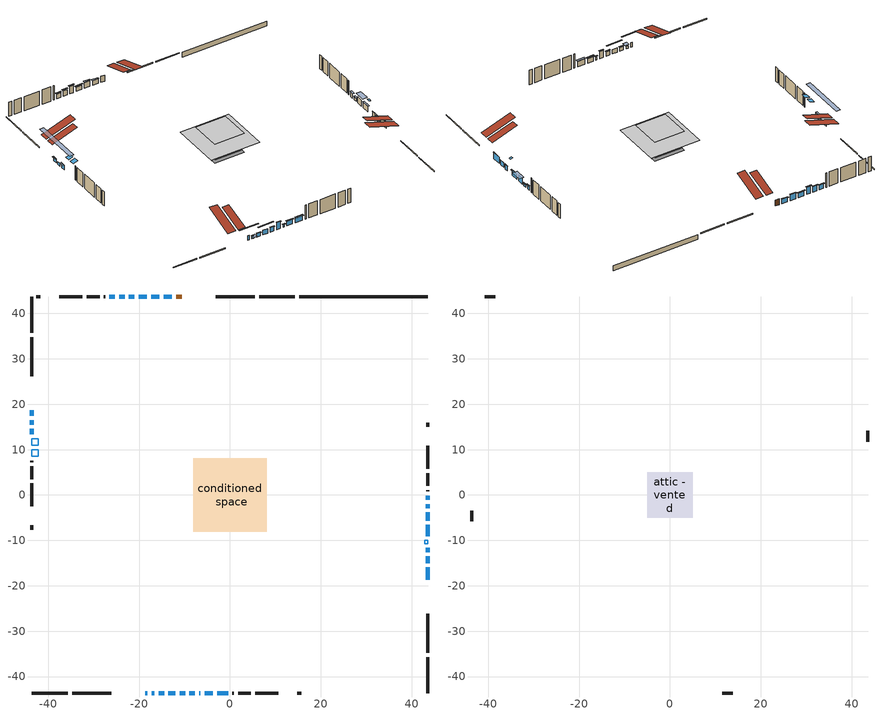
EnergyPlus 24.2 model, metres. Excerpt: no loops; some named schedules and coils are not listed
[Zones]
conditioned space
 floor adiabatic (AdiabaticFloorConstruction): -8.13,-8.13 -8.13,8.13 8.13,8.13 8.13,-8.13 z3.28
 floor foundation (Slab1 construction): -4.92,-4.92 -4.92,4.92 4.92,4.92 4.92,-4.92 z-0.84
 floor foundation (Slab2 construction): -4.53,-4.53 -4.53,4.53 4.53,4.53 4.53,-4.53 z0
 wall outside (RimJoist1 construction): 14.32,43.63 6.41,43.63 / -43.63,-43.63 -35.72,-43.63 / -43.63,43.63 -43.63,35.72 / 43.63,-43.63 43.63,-35.72 z0.84:1.14
 wall outside (RimJoist2 construction): 5.48,43.63 -3.1,43.63 / -34.79,-43.63 -26.2,-43.63 / -43.63,34.79 -43.63,26.2 / 43.63,-34.79 43.63,-26.2 z0.84:1.14
 wall outside (AdiabaticWallConstruction 1): -10.66,43.63 -11.86,43.63 z0.84:2.87
 wall outside (AdiabaticWallConstruction): -18.65,-43.63 -18.19,-43.63 / 43.63,-12.57 43.63,-11.66 / 43.63,-1.07 43.63,-0.15 z0.84:2.37; -12.79,43.63 -14.62,43.63 / -13.57,-43.63 -12.05,-43.63 / -11.12,-43.63 -9.9,-43.63 / -5.59,-43.63 -3.76,-43.63 / -18.31,43.63 -20.14,43.63 / -25.36,43.63 -26.58,43.63 / -43.63,14.56 -43.63,13.34 / 43.63,-15.03 43.63,-13.5 z0.84:2.36; -15.55,43.63 -17.38,43.63 / 43.63,-18.65 43.63,-15.95 z0.84:2.87; -17.26,-43.63 -16.65,-43.63 / -43.63,16.5 -43.63,15.48 / -6.82,-43.63 -6.52,-43.63 / 43.63,-2.91 43.63,-2 z0.84:1.76; -43.63,18.65 -43.63,17.42 / -15.72,-43.63 -14.5,-43.63 z0.84:2.06; -8.97,-43.63 -7.75,-43.63 / -21.06,43.63 -22.29,43.63 z0.84:3.28; -23.21,43.63 -24.43,43.63 / -2.83,-43.63 -0.39,-43.63 / 43.63,-9.04 43.63,-6.6 z0.84:2.67; 43.63,-5.67 43.63,-3.84 z0.84:2.92
 wall outside (Wall1 construction): -27.51,43.63 -27.81,43.63 / 0.54,-43.63 0.83,-43.63 / -43.63,7.56 -43.63,7.26 / 43.63,0.78 43.63,1.07 z0.84:5.72
 wall outside (Wall2 construction): -28.74,43.63 -31.57,43.63 / 1.76,-43.63 4.6,-43.63 / -43.63,6.34 -43.63,3.5 / 43.63,2 43.63,4.84 z0.84:5.72
 wall outside (Wall3 construction): -32.5,43.63 -37.58,43.63 / 5.53,-43.63 10.61,-43.63 / -43.63,2.57 -43.63,-2.51 / 43.63,5.76 43.63,10.85 z0.84:5.72
 wall outside (Wall5 construction): -41.78,43.63 -42.7,43.63 / 14.81,-43.63 15.72,-43.63 / -43.63,-6.71 -43.63,-7.62 / 43.63,15.04 43.63,15.96 z0.84:5.72
 wall foundation (FoundationWall1 construction): 43.63,43.63 15.25,43.63 z-0.84:0.84
 window (WindowConstruction): -18.65,-43.63 -18.19,-43.63 z0.84:2.36
 window (WindowConstruction 7): -12.79,43.63 -14.62,43.63 z0.84:2.36
 window (WindowConstruction 8): -15.55,43.63 -17.38,43.63 z0.84:2.87
 window (WindowConstruction 22): -17.26,-43.63 -16.65,-43.63 z0.84:1.75
 window (WindowConstruction 23): -43.63,18.65 -43.63,17.43 z0.84:2.06
 window (WindowConstruction 24): -43.63,16.5 -43.63,15.49 z0.84:1.75
 window (WindowConstruction 9): -15.72,-43.63 -14.5,-43.63 z0.84:2.06
 window (WindowConstruction 1): -13.57,-43.63 -12.05,-43.63 z0.84:2.36
 window (WindowConstruction 10): -11.12,-43.63 -9.9,-43.63 z0.84:2.36
 window (WindowConstruction 11): -8.97,-43.63 -7.75,-43.63 z0.84:3.28
 window (WindowConstruction 12): -6.82,-43.63 -6.52,-43.63 z0.84:1.75
 window (WindowConstruction 13): -5.59,-43.63 -3.76,-43.63 z0.84:2.36
 window (WindowConstruction 14): -18.31,43.63 -20.14,43.63 z0.84:2.36
 window (WindowConstruction 15): -21.07,43.63 -22.28,43.63 z0.84:3.28
 window (WindowConstruction 16): -23.21,43.63 -24.43,43.63 z0.84:2.67
 window (WindowConstruction 17): -25.36,43.63 -26.58,43.63 z0.84:2.36
 window (WindowConstruction 2): -2.83,-43.63 -0.39,-43.63 z0.84:2.67
 window (WindowConstruction 18): -43.63,14.56 -43.63,13.34 z0.84:2.36
 window (WindowConstruction 19): 43.63,-18.65 43.63,-15.95 z0.84:2.87
 window (WindowConstruction 20): 43.63,-15.02 43.63,-13.5 z0.84:2.36
 window (WindowConstruction 21): 43.63,-12.57 43.63,-11.66 z0.84:2.36
 window (WindowConstruction 3): 43.63,-9.04 43.63,-6.6 z0.84:2.67
 window (WindowConstruction 4): 43.63,-5.67 43.63,-3.84 z0.84:2.92
 window (WindowConstruction 5): 43.63,-2.91 43.63,-2 z0.84:1.75
 window (WindowConstruction 6): 43.63,-1.07 43.63,-0.15 z0.84:2.36
 door (Door): -10.66,43.63 -11.86,43.63 z0.84:2.87
 ceiling adiabatic (AdiabaticFloorConstruction): 8.13,-8.13 8.13,8.13 -8.13,8.13 -8.13,-8.13 z3.28
 roof outside (Roof2 construction): -9.73,43.63,5.72 -9.73,35.21,8.52 -7.51,35.21,8.52 -7.51,43.63,5.72; -19.57,-43.63,5.72 -19.57,-35.21,8.52 -21.79,-35.21,8.52 -21.79,-43.63,5.72; -43.63,19.57,5.72 -35.21,19.57,8.52 -35.21,21.79,8.52 -43.63,21.79,5.72; 43.63,-19.57,5.72 35.21,-19.57,8.52 35.21,-21.79,8.52 43.63,-21.79,5.72
 roof outside (AdiabaticRoofConstruction): 43.63,-9.96,5.72 42.9,-9.96,5.96 42.9,-10.73,5.96 43.63,-10.73,5.72; -43.63,10.91,5.72 -42.21,10.91,6.19 -42.21,12.41,6.19 -43.63,12.41,5.72; -43.63,8.49,5.72 -42.21,8.49,6.19 -42.21,9.99,6.19 -43.63,9.99,5.72
 skylight (SkylightConstruction): 43.63,-9.97,5.72 42.9,-9.97,5.96 42.9,-10.73,5.96 43.63,-10.73,5.72
 skylight (SkylightConstruction 1): -43.63,10.91,5.72 -42.21,10.91,6.19 -42.21,12.41,6.19 -43.63,12.41,5.72
 skylight (SkylightConstruction 2): -43.63,8.49,5.72 -42.21,8.49,6.19 -42.21,9.99,6.19 -43.63,9.99,5.72
attic - vented
 floor to conditioned space (Floor1 construction Reversed): -4.98,-4.98 -4.98,4.98 4.98,4.98 4.98,-4.98 z5.72
 wall outside (Wall4 construction): -38.51,43.63 -40.85,43.63 / 11.54,-43.63 13.88,-43.63 / -43.63,-3.44 -43.63,-5.78 / 43.63,11.78 43.63,14.12 z0.84:5.72
 roof outside (Roof1 construction): -6.59,43.63,5.72 -6.59,33.93,8.95 -4.03,33.93,8.95 -4.03,43.63,5.72; -22.72,-43.63,5.72 -22.72,-33.93,8.95 -25.28,-33.93,8.95 -25.28,-43.63,5.72; -43.63,22.72,5.72 -33.93,22.72,8.95 -33.93,25.28,8.95 -43.63,25.28,5.72; 43.63,-22.72,5.72 33.93,-22.72,8.95 33.93,-25.28,8.95 43.63,-25.28,5.72
shading: -15.14,-43.63 -21.7,-43.63 -21.7,-43.92 -15.14,-43.92 z5.42; -14.77,43.63 -12.64,43.63 -12.64,44.09 -14.77,44.09 z2.51; -17.53,43.63 -15.4,43.63 -15.4,44.09 -17.53,44.09 z3.02; -16.35,-43.63 -17.56,-43.63 -17.56,-44.84 -16.35,-44.84 z2.05; -43.63,17.28 -43.63,18.79 -44.09,18.79 -44.09,17.28 z2.21; -43.63,8.16 -43.63,23.82 -44.99,23.82 -44.99,8.16 z9.08; -14.35,-43.63 -15.87,-43.63 -15.87,-43.92 -14.35,-43.92 z2.21; -10.22,-43.63 -15.4,-43.63 -15.4,-43.92 -10.22,-43.92 z4.19; -9.75,-43.63 -11.27,-43.63 -11.27,-43.92 -9.75,-43.92 z2.51; -7.6,-43.63 -9.12,-43.63 -9.12,-43.92 -7.6,-43.92 z3.43; -6.22,-43.63 -7.12,-43.63 -7.12,-43.92 -6.22,-43.92 z2.05; -3.46,-43.63 -5.89,-43.63 -5.89,-43.92 -3.46,-43.92 z2.66; -20.44,43.63 -18.01,43.63 -18.01,43.92 -20.44,43.92 z2.66; -22.58,43.63 -20.77,43.63 -20.77,43.92 -22.58,43.92 z3.58; -24.73,43.63 -22.92,43.63 -22.92,43.92 -24.73,43.92 z2.97; -26.88,43.63 -25.06,43.63 -25.06,43.92 -26.88,43.92 z2.66; -0.24,-43.63 -2.98,-43.63 -2.98,-44.09 -0.24,-44.09 z2.82; -43.63,13.19 -43.63,14.71 -44.09,14.71 -44.09,13.19 z2.51; 43.63,-15.8 43.63,-18.79 43.77,-18.79 43.77,-15.8 z3.02; 43.63,-13.35 43.63,-15.17 43.77,-15.17 43.77,-13.35 z2.51; 43.63,-11.51 43.63,-12.72 43.77,-12.72 43.77,-11.51 z2.51; 43.63,-6.45 43.63,-9.19 44.09,-9.19 44.09,-6.45 z2.82; 43.63,-3.08 43.63,-6.43 45.15,-6.43 45.15,-3.08 z3.68; 43.63,-1.85 43.63,-3.06 44.09,-3.06 44.09,-1.85 z1.9; 43.63,0 43.63,-1.22 44.09,-1.22 44.09,0 z2.51
[Building]
Building 1: Terrain=Suburbs
[Site:Location]
Victoria Intl AP_BC: Latitude {deg}=48.65; Longitude {deg}=-123.43; Time Zone {hr}=-8; Elevation {m}=20; Keep Site Location Information=Yes
[Site:GroundTemperature:Shallow]
8.05499, 7.06759, 6.98852, 7.45709, 9.33813, 11.2104, 12.8336, 13.8618, 13.9492, 13.1129, 11.5311, 9.71625
[Site:WaterMainsTemperature]
Calculation Method=Schedule; Temperature Schedule=mains temperature schedule
[Material] Roughness=Rough; Thermal Absorptance=0.9
Name | Thickness {m} | Conductivity {W/m-K} | Density {kg/m3} | Specific Heat {J/kg-K} | Solar Absorptance | Visible Absorptance
asphalt or fiberglass shingles | 0.00635 | 0.162714 | 1121.4 | 1465.45 | 0.4 | 0.4
asphalt or fiberglass shingles 1 | 0.00635 | 0.162714 | 1121.4 | 1465.45 | 0.7 | 0.7
ceiling loosefill ins | 0.169333 | 0.0480833 | 16.02 | 1046.75 | 0.7 | 0.7
ceiling stud and cavity | 0.1397 | 0.678077 | 65.682 | 1177.47 | 0.7 | 0.7
concrete 4.0 in. | 0.1016 | 1.803125 | 2242.8 | 837.4 | 0.7 | 0.7
concrete 8.0 in. | 0.2032 | 1.803125 | 2242.8 | 837.4 | 0.7 | 0.7
door material | 0.04445 | 0.053851 | 512.64 | 1214.23 | 0.7 | 0.7
floor covering | 0.0127 | 0.0433444 | 54.468 | 1339.84 | 0.6 | 0.6
floor rigid ins; roof rigid ins 1; wall rigid ins 1 | 0.512978 | 0.029427 | 32.04 | 1214.23 | 0.7 | 0.7
floor stud and cavity | 0.1397 | 1.75129 | 37.0049 | 1207.88 | 0.7 | 0.7
furniture material conditioned space 1 | 0.1524 | 0.115458 | 640.8 | 1214.23 | 0.6 | 0.6
gypsum board | 0.0127 | 0.160291 | 801 | 837.4 | 0.6 | 0.6
gypsum board 1 | 0.00254 | 0.160291 | 801 | 837.4 | 0.6 | 0.6
osb sheathing 0.5 in. | 0.0127 | 0.115458 | 512.64 | 1214.23 | 0.7 | 0.7
osb sheathing 0.75 in. | 0.01905 | 0.115458 | 512.64 | 1214.23 | 0.7 | 0.7
osb sheathing 2.0 in. | 0.0508 | 0.115458 | 512.64 | 1214.23 | 0.7 | 0.7
rim joist stud and cavity | 0.0508 | 0.033998 | 125.044 | 1163.47 | 0.6 | 0.6
rim joist stud and cavity 1 | 0.0508 | 0.143208 | 50.32683 | 1063.81 | 0.6 | 0.6
roof rigid ins | 0.103632 | 0.029427 | 32.04 | 1214.23 | 0.7 | 0.7
roof stud and cavity | 0.2032 | 0.683716 | 78.34581 | 1123.46 | 0.7 | 0.7
roof stud and cavity 1 | 0.18415 | 1.78685 | 37.0049 | 1207.88 | 0.6 | 0.6
wall rigid ins | 0.051816 | 0.029427 | 32.04 | 1214.23 | 0.7 | 0.7
wall stud and cavity | 0.1397 | 0.113503 | 139.0536 | 1170.24 | 0.7 | 0.7
wall stud and cavity 1 | 0.1397 | 0.186243 | 139.0536 | 1170.24 | 0.7 | 0.7
wall stud and cavity 2 | 0.1397 | 0.0959353 | 139.0536 | 1170.24 | 0.7 | 0.7
wall stud and cavity 3 | 0.0889 | 6.1454 | 50.32683 | 1063.81 | 0.6 | 0.6
wall stud and cavity 4 | 0.0889 | 0.195471 | 50.32683 | 1063.81 | 0.7 | 0.7
wall stud and cavity 5 | 0.0889 | 0.380278 | 52.3479 | 1209.89 | 0.7 | 0.7
wall stud and cavity 6 | 0.0889 | 0.391764 | 83.0341 | 1211.67 | 0.7 | 0.7
wood siding | 0.0254 | 0.102417 | 544.68 | 1172.36 | 0.4 | 0.4
wood siding 1 | 0.00254 | 0.102417 | 544.68 | 1172.36 | 0.4 | 0.4
wood siding 2; wood siding 3; wood siding 4 | 0.0254 | 0.102417 | 544.68 | 1172.36 | 0.7 | 0.7
[WindowMaterial:SimpleGlazingSystem]
Name | U-Factor {W/m2-K} | Solar Heat Gain Coefficient
SkylightMaterial | 2.6854 | 0.6443
SkylightMaterial 1 | 2.30195 | 0.6717
SkylightMaterial 2 | 2.54281 | 0.6546
WindowMaterial | 4.6253 | 0.65
WindowMaterial 1 | 5.8614 | 0.77
WindowMaterial 10 | 5.01254 | 0.59
WindowMaterial 11 | 3.7259 | 0.69
WindowMaterial 12 | 3.98709 | 0.7
WindowMaterial 13 | 3.071798 | 0.65
WindowMaterial 14 | 3.91101 | 0.71
WindowMaterial 15 | 2.33309 | 0.57
WindowMaterial 16 | 2.83219 | 0.45
WindowMaterial 2 | 3.53115 | 0.71
WindowMaterial 3 | 3.33526 | 0.64
WindowMaterial 4 | 4.95519 | 0.64
WindowMaterial 5 | 4.11485 | 0.69
WindowMaterial 6 | 4.21762 | 0.68
WindowMaterial 7 | 4.80529 | 0.67
WindowMaterial 8 | 3.58679 | 0.7
WindowMaterial 9 | 3.46244 | 0.71
[Construction]
AdiabaticFloorConstruction: floor stud and cavity, floor rigid ins, osb sheathing 0.75 in., floor covering
AdiabaticRoofConstruction: asphalt or fiberglass shingles 1, roof rigid ins 1, osb sheathing 0.75 in., roof stud and cavity 1
AdiabaticWallConstruction: wood siding 3, wall rigid ins 1, wall stud and cavity 5, gypsum board
AdiabaticWallConstruction 1: wood siding 4, wall rigid ins 1, wall stud and cavity 5, gypsum board
Door: door material
Floor1 construction Reversed: gypsum board, ceiling stud and cavity, ceiling loosefill ins
FoundationWall1 construction: concrete 8.0 in.
furniture construction conditioned space 1: furniture material conditioned space 1
PartitionWallConstruction: gypsum board, wall stud and cavity 6, gypsum board
RimJoist1 construction: wood siding 2, osb sheathing 2.0 in., rim joist stud and cavity
RimJoist2 construction: wood siding 2, rim joist stud and cavity 1
Roof1 construction: asphalt or fiberglass shingles
Roof2 construction: asphalt or fiberglass shingles, roof rigid ins, osb sheathing 0.75 in., roof stud and cavity, gypsum board
SkylightConstruction: SkylightMaterial
SkylightConstruction 1: SkylightMaterial 1
SkylightConstruction 2: SkylightMaterial 2
Slab1 construction; Slab2 construction: concrete 4.0 in.
Wall1 construction: wood siding, osb sheathing 0.5 in., wall stud and cavity, gypsum board
Wall2 construction: wood siding, wall rigid ins, osb sheathing 0.5 in., wall stud and cavity 1, gypsum board
Wall3 construction: wood siding, osb sheathing 0.5 in., wall stud and cavity 2, gypsum board
Wall4 construction: wood siding 1, wall stud and cavity 3
Wall5 construction: wood siding 1, wall stud and cavity 4, gypsum board 1
WindowConstruction: WindowMaterial
WindowConstruction 1: WindowMaterial 1
WindowConstruction 10; WindowConstruction 17: WindowMaterial 8
WindowConstruction 11; WindowConstruction 15: WindowMaterial 9
WindowConstruction 12: WindowMaterial 10
WindowConstruction 13; WindowConstruction 14: WindowMaterial 11
WindowConstruction 16; WindowConstruction 2; WindowConstruction 3: WindowMaterial 2
WindowConstruction 18: WindowMaterial 12
WindowConstruction 19: WindowMaterial 13
WindowConstruction 20: WindowMaterial 14
WindowConstruction 21; WindowConstruction 6; WindowConstruction 7: WindowMaterial 5
WindowConstruction 22: WindowMaterial 15
WindowConstruction 23; WindowConstruction 9: WindowMaterial 7
WindowConstruction 24: WindowMaterial 16
WindowConstruction 4: WindowMaterial 3
WindowConstruction 5: WindowMaterial 4
WindowConstruction 8: WindowMaterial 6
[Zone] Multiplier=1; Part of Total Floor Area=Yes
Name | Volume {m3}
attic - vented | 52.4124
conditioned space | 814.6
[Space]
Name | Zone | Volume {m3}
attic - vented 1 | attic - vented | 52.4124
conditioned space 1 | conditioned space | 814.6
[ZoneInfiltration:EffectiveLeakageArea]
infil attic - vented 1: Zone or Space=attic - vented 1; Schedule=Always On Discrete; Effective Air Leakage Area {cm2}=4402.19; Stack Coefficient=0.00056385; Wind Coefficient=1.60436e-05
[ZoneMixing]
whole house fan mix: Zone or Space=attic - vented; Schedule=Always On Continuous; Design Flow Rate Calculation Method=Flow/Zone; Design Flow Rate {m3/s}=0; Source Zone or Space=conditioned space
[SurfaceProperty:ExposedFoundationPerimeter] Exposed Perimeter Calculation Method=TotalExposedPerimeter
Name | Total Exposed Perimeter {m}
Slab1 | 28.377
Slab2 | 26.137
[InternalMass] Zone or ZoneList=conditioned space; Space or SpaceList=conditioned space 1
Name | Construction | Surface Area {m2}
furniture mass conditioned space 1 | furniture construction conditioned space 1 | 177.176
partition wall mass | PartitionWallConstruction | 442.94
[Lights]
interior lighting: Zone or ZoneList or Space or SpaceList=conditioned space 1; Schedule=interior lighting schedule; Design Level Calculation Method=LightingLevel; Lighting Level {W}=343.2; Return Air Fraction=0; Fraction Radiant=0.6; Fraction Visible=0.2; Fraction Replaceable=1
[People]
occupants: Zone or ZoneList or Space or SpaceList=conditioned space 1; Number of People Schedule=occupants schedule; Number of People Calculation Method=People; Number of People=3; Fraction Radiant=0.314171; Sensible Heat Fraction=0.56303; Activity Level Schedule=occupants activity schedule; Carbon Dioxide Generation Rate {m3/s-W}=0; Enable ASHRAE 55 Comfort Warnings=No; Mean Radiant Temperature Calculation Type=EnclosureAveraged
[ElectricEquipment] Zone or ZoneList or Space or SpaceList=conditioned space 1; Design Level Calculation Method=EquipmentLevel
Name | Schedule | Design Level {W} | Fraction Latent | Fraction Radiant | Fraction Lost
clothes dryer | clothes dryer schedule | 140.772 | 0.015 | 0.081 | 0.85
clothes washer | clothes washer schedule | 32.1985 | 0.03 | 0.162 | 0.7
cooking range | cooking range schedule | 215.147 | 0.08 | 0.432 | 0.2
dishwasher | dishwasher schedule | 66.8632 | 0.3 | 0.18 | 0.4
fridge | fridge schedule | 72.9452 | 0 | 0.6 | 0
mech vent bath fan 0 | mech vent bath fan 0 schedule | 25.1 | 0 | 0 | 1
mech vent house fan | mech vent house fan schedule | 0 | 0 | 0 | 1
mech vent house fan cfis | mech vent house fan cfis schedule | 0 | 0 | 0 | 0
mech vent range fan 0 | mech vent range fan 0 schedule | 57 | 0 | 0 | 1
misc plug loads | misc plug loads schedule | 494.7 | 0.045 | 0.513 | 0.1
whole house fan | Always On Discrete | 0 | 0 | 0 | 1
[OtherEquipment] Zone or ZoneList or Space or SpaceList=conditioned space 1; Design Level Calculation Method=EquipmentLevel
Name | Fuel Type | Schedule | Design Level {W} | Fraction Latent | Fraction Radiant | Fraction Lost
clothes dryer 1 | Electricity | clothes dryer schedule | 0 | 0.015 | 0.081 | 0.85
cooking range 1 | Electricity | cooking range schedule | 0 | 0.08 | 0.432 | 0.2
general water use latent | None | general water use schedule | 62.594 | 1 | 0 | 0
general water use sensible | None | general water use schedule | -61.6891 | 0 | 0.6 | 0
mech vent house fan latent load | None | Always On Discrete | 0 | 1 | 0 | 0
mech vent house fan sensible load | None | Always On Discrete | 0 | 0 | 0 | 0
water heater energy adjustment1 | Electricity | Always On Discrete | 0.01 | 0 | 0 | 1
[ZoneInfiltration:DesignFlowRate] Zone or ZoneList or Space or SpaceList=conditioned space 1; Schedule=Always On Discrete; Design Flow Rate Calculation Method=Flow/Zone; Design Flow Rate {m3/s}=0
infil flow; natural vent flow; whole house fan flow
[ZoneControl:Thermostat]
conditioned space Thermostat: Zone or ZoneList=conditioned space; Control Type Schedule=conditioned space Thermostat Schedule; Control 1=conditioned space temperature setpoint; Temperature Difference Between Cutout And Setpoint {deltaC}=0
[ThermostatSetpoint:DualSetpoint]
conditioned space temperature setpoint: Heating Setpoint Temperature Schedule=heating setpoint; Cooling Setpoint Temperature Schedule=cooling setpoint
[AirLoopHVAC:UnitarySystem] Control Type=Load; Controlling Zone or Thermostat Location=conditioned space; Dehumidification Control Type=None; Availability Schedule=Always On Discrete; Fan Placement=BlowThrough; DX Heating Coil Sizing Ratio=1; Use DOAS DX Cooling Coil=No; Minimum Supply Air Temperature {C}=2; Latent Load Control=SensibleOnlyLoadControl; Cooling Supply Air Flow Rate Method=None; Heating Supply Air Flow Rate Method=SupplyAirFlowRate; Heating Supply Air Flow Rate {m3/s}=0.00141584; No Load Supply Air Flow Rate Method=SupplyAirFlowRate; No Load Supply Air Flow Rate {m3/s}=0; No Load Supply Air Flow Rate Control Set To Low Speed=Yes; Maximum Supply Air Temperature {C}=48.8889; Maximum Outdoor Dry-Bulb Temperature for Supplemental Heater Operation {C}=21; Ancillary On-Cycle Electric Power {W}=0; Ancillary Off-Cycle Electric Power {W}=0
Name | Supply Fan | Supply Air Fan Operating Mode Schedule | Heating Coil
unit heater unitary system | unit heater supply fan | unit heater auto fan schedule | unit heater htg coil
unit heater unitary system 1 | unit heater supply fan 1 | unit heater auto fan schedule 1 | unit heater htg coil 1
[Zone equipment]
conditioned space: electric baseboard, unit heater unitary system, unit heater unitary system 1
[Foundation:Kiva] Initial Indoor Air Temperature {C}=18; Wall Depth Below Slab {m}=0.2032
Name | Wall Height Above Grade {m}
Foundation Kiva 1 | 0.839998
Foundation Kiva 2 | 0.1016
[Foundation:Kiva:Settings]
Soil Conductivity {W/m-K}=0.849921; Soil Density {kg/m3}=1842.3; Soil Specific Heat {J/kg-K}=418.7; Ground Solar Absorptivity=0.9; Ground Thermal Absorptivity=0.9; Ground Surface Roughness {m}=0.03; Far-Field Width {m}=40; Deep-Ground Boundary Condition=ZeroFlux; Deep-Ground Depth {m}=40; Minimum Cell Dimension {m}=0.2; Maximum Cell Growth Coefficient=3; Simulation Timestep=Timestep
[Exterior:Lights]
exterior lighting: Schedule=exterior lighting schedule; Design Level {W}=75.6
[EnergyManagementSystem:Sensor] Output:Variable or Output:Meter Index Key=conditioned space
Name | Output:Variable or Output:Meter
conditioned_space_clg_unmet_s | Zone Cooling Setpoint Not Met Time
conditioned_space_htg_unmet_s | Zone Heating Setpoint Not Met Time
fridge_tin_s; tin_s; tin_s_1 | Zone Mean Air Temperature
tout_s | Zone Outdoor Air Drybulb Temperature
win_s | Zone Air Humidity Ratio
[Schedule:Constant]
Name | Hourly Value
Always On Continuous; mech vent house fan schedule; mech vent house fan cfis schedule; Always On Discrete | 1
occupants activity schedule | 117.228
fridge schedule; unit heater auto fan schedule; unit heater auto fan schedule 1 | 0
[Schedule:Week:Daily]
interior lighting schedule Week Rule - Jan1-Jan27: interior lighting schedule day, interior lighting schedule day, interior lighting schedule day, interior lighting schedule day, interior lighting schedule day, interior lighting schedule day, interior lighting schedule day, interior lighting schedule default day, interior lighting schedule default day, interior lighting schedule default day, interior lighting schedule default day, interior lighting schedule default day
interior lighting schedule Week Rule - Jan28-Feb3: interior lighting schedule day, interior lighting schedule day, interior lighting schedule day, interior lighting schedule day, interior lighting schedule day 1, interior lighting schedule day 1, interior lighting schedule day 1, interior lighting schedule default day, interior lighting schedule default day, interior lighting schedule default day, interior lighting schedule default day, interior lighting schedule default day
interior lighting schedule Week Rule - Feb4-Feb24: interior lighting schedule day 1, interior lighting schedule day 1, interior lighting schedule day 1, interior lighting schedule day 1, interior lighting schedule day 1, interior lighting schedule day 1, interior lighting schedule day 1, interior lighting schedule default day, interior lighting schedule default day, interior lighting schedule default day, interior lighting schedule default day, interior lighting schedule default day
interior lighting schedule Week Rule - Feb25-Mar3: interior lighting schedule day 1, interior lighting schedule day 1, interior lighting schedule day 1, interior lighting schedule day 1, interior lighting schedule day 2, interior lighting schedule day 2, interior lighting schedule day 2, interior lighting schedule default day, interior lighting schedule default day, interior lighting schedule default day, interior lighting schedule default day, interior lighting schedule default day
interior lighting schedule Week Rule - Mar4-Mar31: interior lighting schedule day 2, interior lighting schedule day 2, interior lighting schedule day 2, interior lighting schedule day 2, interior lighting schedule day 2, interior lighting schedule day 2, interior lighting schedule day 2, interior lighting schedule default day, interior lighting schedule default day, interior lighting schedule default day, interior lighting schedule default day, interior lighting schedule default day
interior lighting schedule Week Rule - Apr1-Apr28: interior lighting schedule day 3, interior lighting schedule day 3, interior lighting schedule day 3, interior lighting schedule day 3, interior lighting schedule day 3, interior lighting schedule day 3, interior lighting schedule day 3, interior lighting schedule default day, interior lighting schedule default day, interior lighting schedule default day, interior lighting schedule default day, interior lighting schedule default day
interior lighting schedule Week Rule - Apr29-May5: interior lighting schedule day 3, interior lighting schedule day 3, interior lighting schedule day 4, interior lighting schedule day 4, interior lighting schedule day 4, interior lighting schedule day 4, interior lighting schedule day 4, interior lighting schedule default day, interior lighting schedule default day, interior lighting schedule default day, interior lighting schedule default day, interior lighting schedule default day
interior lighting schedule Week Rule - May6-May26: interior lighting schedule day 4, interior lighting schedule day 4, interior lighting schedule day 4, interior lighting schedule day 4, interior lighting schedule day 4, interior lighting schedule day 4, interior lighting schedule day 4, interior lighting schedule default day, interior lighting schedule default day, interior lighting schedule default day, interior lighting schedule default day, interior lighting schedule default day
interior lighting schedule Week Rule - May27-Jun2: interior lighting schedule day 4, interior lighting schedule day 4, interior lighting schedule day 4, interior lighting schedule day 4, interior lighting schedule day 4, interior lighting schedule day 5, interior lighting schedule day 5, interior lighting schedule default day, interior lighting schedule default day, interior lighting schedule default day, interior lighting schedule default day, interior lighting schedule default day
interior lighting schedule Week Rule - Jun3-Jun30: interior lighting schedule day 5, interior lighting schedule day 5, interior lighting schedule day 5, interior lighting schedule day 5, interior lighting schedule day 5, interior lighting schedule day 5, interior lighting schedule day 5, interior lighting schedule default day, interior lighting schedule default day, interior lighting schedule default day, interior lighting schedule default day, interior lighting schedule default day
interior lighting schedule Week Rule - Jul1-Jul28: interior lighting schedule day 6, interior lighting schedule day 6, interior lighting schedule day 6, interior lighting schedule day 6, interior lighting schedule day 6, interior lighting schedule day 6, interior lighting schedule day 6, interior lighting schedule default day, interior lighting schedule default day, interior lighting schedule default day, interior lighting schedule default day, interior lighting schedule default day
interior lighting schedule Week Rule - Jul29-Aug4: interior lighting schedule day 6, interior lighting schedule day 6, interior lighting schedule day 6, interior lighting schedule day 7, interior lighting schedule day 7, interior lighting schedule day 7, interior lighting schedule day 7, interior lighting schedule default day, interior lighting schedule default day, interior lighting schedule default day, interior lighting schedule default day, interior lighting schedule default day
interior lighting schedule Week Rule - Aug5-Aug25: interior lighting schedule day 7, interior lighting schedule day 7, interior lighting schedule day 7, interior lighting schedule day 7, interior lighting schedule day 7, interior lighting schedule day 7, interior lighting schedule day 7, interior lighting schedule default day, interior lighting schedule default day, interior lighting schedule default day, interior lighting schedule default day, interior lighting schedule default day
interior lighting schedule Week Rule - Aug26-Sep1: interior lighting schedule day 7, interior lighting schedule day 7, interior lighting schedule day 7, interior lighting schedule day 7, interior lighting schedule day 7, interior lighting schedule day 7, interior lighting schedule day 8, interior lighting schedule default day, interior lighting schedule default day, interior lighting schedule default day, interior lighting schedule default day, interior lighting schedule default day
interior lighting schedule Week Rule - Sep2-Sep29: interior lighting schedule day 8, interior lighting schedule day 8, interior lighting schedule day 8, interior lighting schedule day 8, interior lighting schedule day 8, interior lighting schedule day 8, interior lighting schedule day 8, interior lighting schedule default day, interior lighting schedule default day, interior lighting schedule default day, interior lighting schedule default day, interior lighting schedule default day
interior lighting schedule Week Rule - Sep30-Oct6: interior lighting schedule day 8, interior lighting schedule day 9, interior lighting schedule day 9, interior lighting schedule day 9, interior lighting schedule day 9, interior lighting schedule day 9, interior lighting schedule day 9, interior lighting schedule default day, interior lighting schedule default day, interior lighting schedule default day, interior lighting schedule default day, interior lighting schedule default day
interior lighting schedule Week Rule - Oct7-Oct27: interior lighting schedule day 9, interior lighting schedule day 9, interior lighting schedule day 9, interior lighting schedule day 9, interior lighting schedule day 9, interior lighting schedule day 9, interior lighting schedule day 9, interior lighting schedule default day, interior lighting schedule default day, interior lighting schedule default day, interior lighting schedule default day, interior lighting schedule default day
interior lighting schedule Week Rule - Oct28-Nov3: interior lighting schedule day 9, interior lighting schedule day 9, interior lighting schedule day 9, interior lighting schedule day 9, interior lighting schedule day 10, interior lighting schedule day 10, interior lighting schedule day 10, interior lighting schedule default day, interior lighting schedule default day, interior lighting schedule default day, interior lighting schedule default day, interior lighting schedule default day
interior lighting schedule Week Rule - Nov4-Nov24: interior lighting schedule day 10, interior lighting schedule day 10, interior lighting schedule day 10, interior lighting schedule day 10, interior lighting schedule day 10, interior lighting schedule day 10, interior lighting schedule day 10, interior lighting schedule default day, interior lighting schedule default day, interior lighting schedule default day, interior lighting schedule default day, interior lighting schedule default day
interior lighting schedule Week Rule - Nov25-Dec1: interior lighting schedule day 10, interior lighting schedule day 10, interior lighting schedule day 10, interior lighting schedule day 10, interior lighting schedule day 10, interior lighting schedule day 10, interior lighting schedule day 11, interior lighting schedule default day, interior lighting schedule default day, interior lighting schedule default day, interior lighting schedule default day, interior lighting schedule default day
interior lighting schedule Week Rule - Dec2-Dec31: interior lighting schedule day 11, interior lighting schedule day 11, interior lighting schedule day 11, interior lighting schedule day 11, interior lighting schedule day 11, interior lighting schedule day 11, interior lighting schedule day 11, interior lighting schedule default day, interior lighting schedule default day, interior lighting schedule default day, interior lighting schedule default day, interior lighting schedule default day
occupants schedule Week Rule - Jan1-Dec31: occupants schedule day, occupants schedule day, occupants schedule day, occupants schedule day, occupants schedule day, occupants schedule day, occupants schedule day, occupants schedule default day, occupants schedule default day, occupants schedule default day, occupants schedule default day, occupants schedule default day
clothes dryer schedule Week Rule - Jan1-Dec31: clothes dryer schedule day, clothes dryer schedule day, clothes dryer schedule day, clothes dryer schedule day, clothes dryer schedule day, clothes dryer schedule day, clothes dryer schedule day, clothes dryer schedule default day, clothes dryer schedule default day, clothes dryer schedule default day, clothes dryer schedule default day, clothes dryer schedule default day
[Schedule:Year]
interior lighting schedule: interior lighting schedule Week Rule - Jan1-Jan27, 1, 1, 1, 27, interior lighting schedule Week Rule - Jan28-Feb3, 1, 28, 2, 3, interior lighting schedule Week Rule - Feb4-Feb24, 2, 4, 2, 24, interior lighting schedule Week Rule - Feb25-Mar3, 2, 25, 3, 3, interior lighting schedule Week Rule - Mar4-Mar31, 3, 4, 3, 31, interior lighting schedule Week Rule - Apr1-Apr28, 4, 1, 4, 28, interior lighting schedule Week Rule - Apr29-May5, 4, 29, 5, 5, interior lighting schedule Week Rule - May6-May26, 5, 6, 5, 26, interior lighting schedule Week Rule - May27-Jun2, 5, 27, 6, 2, interior lighting schedule Week Rule - Jun3-Jun30, 6, 3, 6, 30, interior lighting schedule Week Rule - Jul1-Jul28, 7, 1, 7, 28, interior lighting schedule Week Rule - Jul29-Aug4, 7, 29, 8, 4, interior lighting schedule Week Rule - Aug5-Aug25, 8, 5, 8, 25, interior lighting schedule Week Rule - Aug26-Sep1, 8, 26, 9, 1, interior lighting schedule Week Rule - Sep2-Sep29, 9, 2, 9, 29, interior lighting schedule Week Rule - Sep30-Oct6, 9, 30, 10, 6, interior lighting schedule Week Rule - Oct7-Oct27, 10, 7, 10, 27, interior lighting schedule Week Rule - Oct28-Nov3, 10, 28, 11, 3, interior lighting schedule Week Rule - Nov4-Nov24, 11, 4, 11, 24, interior lighting schedule Week Rule - Nov25-Dec1, 11, 25, 12, 1, interior lighting schedule Week Rule - Dec2-Dec31, 12, 2, 12, 31
occupants schedule: occupants schedule Week Rule - Jan1-Dec31, 1, 1, 12, 31
clothes dryer schedule: clothes dryer schedule Week Rule - Jan1-Dec31, 1, 1, 12, 31
clothes washer schedule: clothes washer schedule Week Rule - Jan1-Dec31, 1, 1, 12, 31
cooking range schedule: cooking range schedule Week Rule - Jan1-Dec31, 1, 1, 12, 31
dishwasher schedule: dishwasher schedule Week Rule - Jan1-Dec31, 1, 1, 12, 31
mech vent bath fan 0 schedule: mech vent bath fan 0 schedule Week Rule - Jan1-Dec31, 1, 1, 12, 31
mech vent range fan 0 schedule: mech vent range fan 0 schedule Week Rule - Jan1-Dec31, 1, 1, 12, 31
misc plug loads schedule: misc plug loads schedule Week Rule - Jan1-Dec31, 1, 1, 12, 31
general water use schedule: general water use schedule Week Rule - Jan1-Dec31, 1, 1, 12, 31
exterior lighting schedule: exterior lighting schedule Week Rule - Jan1-Jan27, 1, 1, 1, 27, exterior lighting schedule Week Rule - Jan28-Feb3, 1, 28, 2, 3, exterior lighting schedule Week Rule - Feb4-Feb24, 2, 4, 2, 24, exterior lighting schedule Week Rule - Feb25-Mar3, 2, 25, 3, 3, exterior lighting schedule Week Rule - Mar4-Mar31, 3, 4, 3, 31, exterior lighting schedule Week Rule - Apr1-Apr28, 4, 1, 4, 28, exterior lighting schedule Week Rule - Apr29-May5, 4, 29, 5, 5, exterior lighting schedule Week Rule - May6-May26, 5, 6, 5, 26, exterior lighting schedule Week Rule - May27-Jun2, 5, 27, 6, 2, exterior lighting schedule Week Rule - Jun3-Jun30, 6, 3, 6, 30, exterior lighting schedule Week Rule - Jul1-Jul28, 7, 1, 7, 28, exterior lighting schedule Week Rule - Jul29-Aug4, 7, 29, 8, 4, exterior lighting schedule Week Rule - Aug5-Aug25, 8, 5, 8, 25, exterior lighting schedule Week Rule - Aug26-Sep1, 8, 26, 9, 1, exterior lighting schedule Week Rule - Sep2-Sep29, 9, 2, 9, 29, exterior lighting schedule Week Rule - Sep30-Oct6, 9, 30, 10, 6, exterior lighting schedule Week Rule - Oct7-Oct27, 10, 7, 10, 27, exterior lighting schedule Week Rule - Oct28-Nov3, 10, 28, 11, 3, exterior lighting schedule Week Rule - Nov4-Nov24, 11, 4, 11, 24, exterior lighting schedule Week Rule - Nov25-Dec1, 11, 25, 12, 1, exterior lighting schedule Week Rule - Dec2-Dec31, 12, 2, 12, 31
[Schedule:Compact]
conditioned space Thermostat Schedule: Through: 12/31, For: AllDays, Until: 24:00, 4
mains temperature schedule: Through: 01/01, For: AllDays, Until: 24:00, 11.3917, Through: 01/02, For: AllDays, Until: 24:00, 11.3578, Through: 01/03, For: AllDays, Until: 24:00, 11.3239, Through: 01/04, For: AllDays, Until: 24:00, 11.2911, Through: 01/05, For: AllDays, Until: 24:00, 11.2594, Through: 01/06, For: AllDays, Until: 24:00, 11.2278, Through: 01/07, For: AllDays, Until: 24:00, 11.1972, Through: 01/08, For: AllDays, Until: 24:00, 11.1672, Through: 01/09, For: AllDays, Until: 24:00, 11.1378, Through: 01/10, For: AllDays, Until: 24:00, 11.1094, Through: 01/11, For: AllDays, Until: 24:00, 11.0817, Through: 01/12, For: AllDays, Until: 24:00, 11.0544, Through: 01/13, For: AllDays, Until: 24:00, 11.0283, Through: 01/14, For: AllDays, Until: 24:00, 11.0028, Through: 01/15, For: AllDays, Until: 24:00, 10.9778, Through: 01/16, For: AllDays, Until: 24:00, 10.9539, Through: 01/17, For: AllDays, Until: 24:00, 10.9311, Through: 01/18, For: AllDays, Until: 24:00, 10.9089, Through: 01/19, For: AllDays, Until: 24:00, 10.8872, Through: 01/20, For: AllDays, Until: 24:00, 10.8661, Through: 01/21, For: AllDays, Until: 24:00, 10.8467, Through: 01/22, For: AllDays, Until: 24:00, 10.8272, Through: 01/23, For: AllDays, Until: 24:00, 10.8089, Through: 01/24, For: AllDays, Until: 24:00, 10.7917, Through: 01/25, For: AllDays, Until: 24:00, 10.775, Through: 01/26, For: AllDays, Until: 24:00, 10.7594, Through: 01/27, For: AllDays, Until: 24:00, 10.7444, Through: 01/28, For: AllDays, Until: 24:00, 10.7306, Through: 01/29, For: AllDays, Until: 24:00, 10.7172, Through: 01/30, For: AllDays, Until: 24:00, 10.705, Through: 01/31, For: AllDays, Until: 24:00, 10.6933, Through: 02/01, For: AllDays, Until: 24:00, 10.6828, Through: 02/02, For: AllDays, Until: 24:00, 10.6733, Through: 02/03, For: AllDays, Until: 24:00, 10.6644, Through: 02/04, For: AllDays, Until: 24:00, 10.6567, Through: 02/05, For: AllDays, Until: 24:00, 10.6494, Through: 02/06, For: AllDays, Until: 24:00, 10.6433, Through: 02/07, For: AllDays, Until: 24:00, 10.6378, Through: 02/08, For: AllDays, Until: 24:00, 10.6333, Through: 02/09, For: AllDays, Until: 24:00, 10.63, Through: 02/10, For: AllDays, Until: 24:00, 10.6272, Through: 02/11, For: AllDays, Until: 24:00, 10.6256, Through: 02/12, For: AllDays, Until: 24:00, 10.625, Through: 02/13, For: AllDays, Until: 24:00, 10.625, Through: 02/14, For: AllDays, Until: 24:00, 10.6256, Through: 02/15, For: AllDays, Until: 24:00, 10.6278, Through: 02/16, For: AllDays, Until: 24:00, 10.63, Through: 02/17, For: AllDays, Until: 24:00, 10.6339, Through: 02/18, For: AllDays, Until: 24:00, 10.6383, Through: 02/19, For: AllDays, Until: 24:00, 10.6439, Through: 02/20, For: AllDays, Until: 24:00, 10.65, Through: 02/21, For: AllDays, Until: 24:00, 10.6572, Through: 02/22, For: AllDays, Until: 24:00, 10.665, Through: 02/23, For: AllDays, Until: 24:00, 10.6739, Through: 02/24, For: AllDays, Until: 24:00, 10.6839, Through: 02/25, For: AllDays, Until: 24:00, 10.6944, Through: 02/26, For: AllDays, Until: 24:00, 10.7056, Through: 02/27, For: AllDays, Until: 24:00, 10.7183, Through: 02/28, For: AllDays, Until: 24:00, 10.7311, Through: 03/01, For: AllDays, Until: 24:00, 10.7456, Through: 03/02, For: AllDays, Until: 24:00, 10.7606, Through: 03/03, For: AllDays, Until: 24:00, 10.7761, Through: 03/04, For: AllDays, Until: 24:00, 10.7928, Through: 03/05, For: AllDays, Until: 24:00, 10.81, Through: 03/06, For: AllDays, Until: 24:00, 10.8283, Through: 03/07, For: AllDays, Until: 24:00, 10.8478, Through: 03/08, For: AllDays, Until: 24:00, 10.8678, Through: 03/09, For: AllDays, Until: 24:00, 10.8883, Through: 03/10, For: AllDays, Until: 24:00, 10.91, Through: 03/11, For: AllDays, Until: 24:00, 10.9322, Through: 03/12, For: AllDays, Until: 24:00, 10.9556, Through: 03/13, For: AllDays, Until: 24:00, 10.9794, Through: 03/14, For: AllDays, Until: 24:00, 11.0044, Through: 03/15, For: AllDays, Until: 24:00, 11.03, Through: 03/16, For: AllDays, Until: 24:00, 11.0561, Through: 03/17, For: AllDays, Until: 24:00, 11.0833, Through: 03/18, For: AllDays, Until: 24:00, 11.1111, Through: 03/19, For: AllDays, Until: 24:00, 11.1394, Through: 03/20, For: AllDays, Until: 24:00, 11.1689, Through: 03/21, For: AllDays, Until: 24:00, 11.1989, Through: 03/22, For: AllDays, Until: 24:00, 11.2294, Through: 03/23, For: AllDays, Until: 24:00, 11.2611, Through: 03/24, For: AllDays, Until: 24:00, 11.2933, Through: 03/25, For: AllDays, Until: 24:00, 11.3261, Through: 03/26, For: AllDays, Until: 24:00, 11.36, Through: 03/27, For: AllDays, Until: 24:00, 11.3939, Through: 03/28, For: AllDays, Until: 24:00, 11.4289, Through: 03/29, For: AllDays, Until: 24:00, 11.4644, Through: 03/30, For: AllDays, Until: 24:00, 11.5006, Through: 03/31, For: AllDays, Until: 24:00, 11.5372, Through: 04/01, For: AllDays, Until: 24:00, 11.5744, Through: 04/02, For: AllDays, Until: 24:00, 11.6128, Through: 04/03, For: AllDays, Until: 24:00, 11.6511, Through: 04/04, For: AllDays, Until: 24:00, 11.6906, Through: 04/05, For: AllDays, Until: 24:00, 11.7306, Through: 04/06, For: AllDays, Until: 24:00, 11.7706, Through: 04/07, For: AllDays, Until: 24:00, 11.8117, Through: 04/08, For: AllDays, Until: 24:00, 11.8528, Through: 04/09, For: AllDays, Until: 24:00, 11.895, Through: 04/10, For: AllDays, Until: 24:00, 11.9372, Through: 04/11, For: AllDays, Until: 24:00, 11.9806, Through: 04/12, For: AllDays, Until: 24:00, 12.0239, Through: 04/13, For: AllDays, Until: 24:00, 12.0678, Through: 04/14, For: AllDays, Until: 24:00, 12.1122, Through: 04/15, For: AllDays, Until: 24:00, 12.1572, Through: 04/16, For: AllDays, Until: 24:00, 12.2022, Through: 04/17, For: AllDays, Until: 24:00, 12.2478, Through: 04/18, For: AllDays, Until: 24:00, 12.2939, Through: 04/19, For: AllDays, Until: 24:00, 12.3406, Through: 04/20, For: AllDays, Until: 24:00, 12.3872, Through: 04/21, For: AllDays, Until: 24:00, 12.435, Through: 04/22, For: AllDays, Until: 24:00, 12.4822, Through: 04/23, For: AllDays, Until: 24:00, 12.5306, Through: 04/24, For: AllDays, Until: 24:00, 12.5783, Through: 04/25, For: AllDays, Until: 24:00, 12.6272, Through: 04/26, For: AllDays, Until: 24:00, 12.6761, Through: 04/27, For: AllDays, Until: 24:00, 12.725, Through: 04/28, For: AllDays, Until: 24:00, 12.7744, Through: 04/29, For: AllDays, Until: 24:00, 12.8244, Through: 04/30, For: AllDays, Until: 24:00, 12.8744, Through: 05/01, For: AllDays, Until: 24:00, 12.9244, Through: 05/02, For: AllDays, Until: 24:00, 12.9744, Through: 05/03, For: AllDays, Until: 24:00, 13.025, Through: 05/04, For: AllDays, Until: 24:00, 13.0761, Through: 05/05, For: AllDays, Until: 24:00, 13.1267, Through: 05/06, For: AllDays, Until: 24:00, 13.1778, Through: 05/07, For: AllDays, Until: 24:00, 13.2289, Through: 05/08, For: AllDays, Until: 24:00, 13.2806, Through: 05/09, For: AllDays, Until: 24:00, 13.3317, Through: 05/10, For: AllDays, Until: 24:00, 13.3833, Through: 05/11, For: AllDays, Until: 24:00, 13.435, Through: 05/12, For: AllDays, Until: 24:00, 13.4861, Through: 05/13, For: AllDays, Until: 24:00, 13.5378, Through: 05/14, For: AllDays, Until: 24:00, 13.5894, Through: 05/15, For: AllDays, Until: 24:00, 13.6411, Through: 05/16, For: AllDays, Until: 24:00, 13.6933, Through: 05/17, For: AllDays, Until: 24:00, 13.745, Through: 05/18, For: AllDays, Until: 24:00, 13.7961, Through: 05/19, For: AllDays, Until: 24:00, 13.8478, Through: 05/20, For: AllDays, Until: 24:00, 13.8994, Through: 05/21, For: AllDays, Until: 24:00, 13.9511, Through: 05/22, For: AllDays, Until: 24:00, 14.0022, Through: 05/23, For: AllDays, Until: 24:00, 14.0533, Through: 05/24, For: AllDays, Until: 24:00, 14.1044, Through: 05/25, For: AllDays, Until: 24:00, 14.1556, Through: 05/26, For: AllDays, Until: 24:00, 14.2061, Through: 05/27, For: AllDays, Until: 24:00, 14.2572, Through: 05/28, For: AllDays, Until: 24:00, 14.3072, Through: 05/29, For: AllDays, Until: 24:00, 14.3578, Through: 05/30, For: AllDays, Until: 24:00, 14.4078, Through: 05/31, For: AllDays, Until: 24:00, 14.4572, Through: 06/01, For: AllDays, Until: 24:00, 14.5072, Through: 06/02, For: AllDays, Until: 24:00, 14.5561, Through: 06/03, For: AllDays, Until: 24:00, 14.6056, Through: 06/04, For: AllDays, Until: 24:00, 14.6539, Through: 06/05, For: AllDays, Until: 24:00, 14.7028, Through: 06/06, For: AllDays, Until: 24:00, 14.7506, Through: 06/07, For: AllDays, Until: 24:00, 14.7983, Through: 06/08, For: AllDays, Until: 24:00, 14.8456, Through: 06/09, For: AllDays, Until: 24:00, 14.8928, Through: 06/10, For: AllDays, Until: 24:00, 14.9394, Through: 06/11, For: AllDays, Until: 24:00, 14.9861, Through: 06/12, For: AllDays, Until: 24:00, 15.0317, Through: 06/13, For: AllDays, Until: 24:00, 15.0772, Through: 06/14, For: AllDays, Until: 24:00, 15.1222, Through: 06/15, For: AllDays, Until: 24:00, 15.1672, Through: 06/16, For: AllDays, Until: 24:00, 15.2111, Through: 06/17, For: AllDays, Until: 24:00, 15.255, Through: 06/18, For: AllDays, Until: 24:00, 15.2978, Through: 06/19, For: AllDays, Until: 24:00, 15.3406, Through: 06/20, For: AllDays, Until: 24:00, 15.3828, Through: 06/21, For: AllDays, Until: 24:00, 15.4244, Through: 06/22, For: AllDays, Until: 24:00, 15.4656, Through: 06/23, For: AllDays, Until: 24:00, 15.5067, Through: 06/24, For: AllDays, Until: 24:00, 15.5467, Through: 06/25, For: AllDays, Until: 24:00, 15.5861, Through: 06/26, For: AllDays, Until: 24:00, 15.625, Through: 06/27, For: AllDays, Until: 24:00, 15.6633, Through: 06/28, For: AllDays, Until: 24:00, 15.7011, Through: 06/29, For: AllDays, Until: 24:00, 15.7378, Through: 06/30, For: AllDays, Until: 24:00, 15.7744, Through: 07/01, For: AllDays, Until: 24:00, 15.8106, Through: 07/02, For: AllDays, Until: 24:00, 15.8456, Through: 07/03, For: AllDays, Until: 24:00, 15.88, Through: 07/04, For: AllDays, Until: 24:00, 15.9139, Through: 07/05, For: AllDays, Until: 24:00, 15.9472, Through: 07/06, For: AllDays, Until: 24:00, 15.9794, Through: 07/07, For: AllDays, Until: 24:00, 16.0117, Through: 07/08, For: AllDays, Until: 24:00, 16.0428, Through: 07/09, For: AllDays, Until: 24:00, 16.0728, Through: 07/10, For: AllDays, Until: 24:00, 16.1028, Through: 07/11, For: AllDays, Until: 24:00, 16.1317, Through: 07/12, For: AllDays, Until: 24:00, 16.16, Through: 07/13, For: AllDays, Until: 24:00, 16.1872, Through: 07/14, For: AllDays, Until: 24:00, 16.2139, Through: 07/15, For: AllDays, Until: 24:00, 16.24, Through: 07/16, For: AllDays, Until: 24:00, 16.265, Through: 07/17, For: AllDays, Until: 24:00, 16.2894, Through: 07/18, For: AllDays, Until: 24:00, 16.3128, Through: 07/19, For: AllDays, Until: 24:00, 16.3356, Through: 07/20, For: AllDays, Until: 24:00, 16.3578, Through: 07/21, For: AllDays, Until: 24:00, 16.3789, Through: 07/22, For: AllDays, Until: 24:00, 16.3994, Through: 07/23, For: AllDays, Until: 24:00, 16.4189, Through: 07/24, For: AllDays, Until: 24:00, 16.4372, Through: 07/25, For: AllDays, Until: 24:00, 16.4556, Through: 07/26, For: AllDays, Until: 24:00, 16.4722, Through: 07/27, For: AllDays, Until: 24:00, 16.4883, Through: 07/28, For: AllDays, Until: 24:00, 16.5039, Through: 07/29, For: AllDays, Until: 24:00, 16.5183, Through: 07/30, For: AllDays, Until: 24:00, 16.5322, Through: 07/31, For: AllDays, Until: 24:00, 16.545, Through: 08/01, For: AllDays, Until: 24:00, 16.5567, Through: 08/02, For: AllDays, Until: 24:00, 16.5678, Through: 08/03, For: AllDays, Until: 24:00, 16.5778, Through: 08/04, For: AllDays, Until: 24:00, 16.5872, Through: 08/05, For: AllDays, Until: 24:00, 16.5956, Through: 08/06, For: AllDays, Until: 24:00, 16.6033, Through: 08/07, For: AllDays, Until: 24:00, 16.61, Through: 08/08, For: AllDays, Until: 24:00, 16.6156, Through: 08/09, For: AllDays, Until: 24:00, 16.6206, Through: 08/10, For: AllDays, Until: 24:00, 16.6244, Through: 08/11, For: AllDays, Until: 24:00, 16.6278, Through: 08/12, For: AllDays, Until: 24:00, 16.63, Through: 08/13, For: AllDays, Until: 24:00, 16.6317, Through: 08/14, For: AllDays, Until: 24:00, 16.6317, Through: 08/15, For: AllDays, Until: 24:00, 16.6317, Through: 08/16, For: AllDays, Until: 24:00, 16.63, Through: 08/17, For: AllDays, Until: 24:00, 16.6278, Through: 08/18, For: AllDays, Until: 24:00, 16.625, Through: 08/19, For: AllDays, Until: 24:00, 16.6211, Through: 08/20, For: AllDays, Until: 24:00, 16.6161, Through: 08/21, For: AllDays, Until: 24:00, 16.61, Through: 08/22, For: AllDays, Until: 24:00, 16.6039, Through: 08/23, For: AllDays, Until: 24:00, 16.5961, Through: 08/24, For: AllDays, Until: 24:00, 16.5878, Through: 08/25, For: AllDays, Until: 24:00, 16.5783, Through: 08/26, For: AllDays, Until: 24:00, 16.5683, Through: 08/27, For: AllDays, Until: 24:00, 16.5572, Through: 08/28, For: AllDays, Until: 24:00, 16.5456, Through: 08/29, For: AllDays, Until: 24:00, 16.5328, Through: 08/30, For: AllDays, Until: 24:00, 16.5189, Through: 08/31, For: AllDays, Until: 24:00, 16.5044, Through: 09/01, For: AllDays, Until: 24:00, 16.4894, Through: 09/02, For: AllDays, Until: 24:00, 16.4733, Through: 09/03, For: AllDays, Until: 24:00, 16.4561, Through: 09/04, For: AllDays, Until: 24:00, 16.4383, Through: 09/05, For: AllDays, Until: 24:00, 16.4194, Through: 09/06, For: AllDays, Until: 24:00, 16.4, Through: 09/07, For: AllDays, Until: 24:00, 16.38, Through: 09/08, For: AllDays, Until: 24:00, 16.3589, Through: 09/09, For: AllDays, Until: 24:00, 16.3367, Through: 09/10, For: AllDays, Until: 24:00, 16.3139, Through: 09/11, For: AllDays, Until: 24:00, 16.2906, Through: 09/12, For: AllDays, Until: 24:00, 16.2661, Through: 09/13, For: AllDays, Until: 24:00, 16.2411, Through: 09/14, For: AllDays, Until: 24:00, 16.215, Through: 09/15, For: AllDays, Until: 24:00, 16.1883, Through: 09/16, For: AllDays, Until: 24:00, 16.1611, Through: 09/17, For: AllDays, Until: 24:00, 16.1328, Through: 09/18, For: AllDays, Until: 24:00, 16.1039, Through: 09/19, For: AllDays, Until: 24:00, 16.0744, Through: 09/20, For: AllDays, Until: 24:00, 16.0439, Through: 09/21, For: AllDays, Until: 24:00, 16.0128, Through: 09/22, For: AllDays, Until: 24:00, 15.9811, Through: 09/23, For: AllDays, Until: 24:00, 15.9489, Through: 09/24, For: AllDays, Until: 24:00, 15.9156, Through: 09/25, For: AllDays, Until: 24:00, 15.8817, Through: 09/26, For: AllDays, Until: 24:00, 15.8472, Through: 09/27, For: AllDays, Until: 24:00, 15.8122, Through: 09/28, For: AllDays, Until: 24:00, 15.7761, Through: 09/29, For: AllDays, Until: 24:00, 15.74, Through: 09/30, For: AllDays, Until: 24:00, 15.7028, Through: 10/01, For: AllDays, Until: 24:00, 15.665, Through: 10/02, For: AllDays, Until: 24:00, 15.6267, Through: 10/03, For: AllDays, Until: 24:00, 15.5878, Through: 10/04, For: AllDays, Until: 24:00, 15.5483, Through: 10/05, For: AllDays, Until: 24:00, 15.5083, Through: 10/06, For: AllDays, Until: 24:00, 15.4678, Through: 10/07, For: AllDays, Until: 24:00, 15.4267, Through: 10/08, For: AllDays, Until: 24:00, 15.385, Through: 10/09, For: AllDays, Until: 24:00, 15.3428, Through: 10/10, For: AllDays, Until: 24:00, 15.3, Through: 10/11, For: AllDays, Until: 24:00, 15.2572, Through: 10/12, For: AllDays, Until: 24:00, 15.2133, Through: 10/13, For: AllDays, Until: 24:00, 15.1694, Through: 10/14, For: AllDays, Until: 24:00, 15.1244, Through: 10/15, For: AllDays, Until: 24:00, 15.0794, Through: 10/16, For: AllDays, Until: 24:00, 15.0339, Through: 10/17, For: AllDays, Until: 24:00, 14.9883, Through: 10/18, For: AllDays, Until: 24:00, 14.9417, Through: 10/19, For: AllDays, Until: 24:00, 14.895, Through: 10/20, For: AllDays, Until: 24:00, 14.8483, Through: 10/21, For: AllDays, Until: 24:00, 14.8006, Through: 10/22, For: AllDays, Until: 24:00, 14.7528, Through: 10/23, For: AllDays, Until: 24:00, 14.705, Through: 10/24, For: AllDays, Until: 24:00, 14.6567, Through: 10/25, For: AllDays, Until: 24:00, 14.6078, Through: 10/26, For: AllDays, Until: 24:00, 14.5589, Through: 10/27, For: AllDays, Until: 24:00, 14.5094, Through: 10/28, For: AllDays, Until: 24:00, 14.46, Through: 10/29, For: AllDays, Until: 24:00, 14.41, Through: 10/30, For: AllDays, Until: 24:00, 14.36, Through: 10/31, For: AllDays, Until: 24:00, 14.31, Through: 11/01, For: AllDays, Until: 24:00, 14.2594, Through: 11/02, For: AllDays, Until: 24:00, 14.2089, Through: 11/03, For: AllDays, Until: 24:00, 14.1578, Through: 11/04, For: AllDays, Until: 24:00, 14.1072, Through: 11/05, For: AllDays, Until: 24:00, 14.0561, Through: 11/06, For: AllDays, Until: 24:00, 14.005, Through: 11/07, For: AllDays, Until: 24:00, 13.9533, Through: 11/08, For: AllDays, Until: 24:00, 13.9022, Through: 11/09, For: AllDays, Until: 24:00, 13.8506, Through: 11/10, For: AllDays, Until: 24:00, 13.7989, Through: 11/11, For: AllDays, Until: 24:00, 13.7472, Through: 11/12, For: AllDays, Until: 24:00, 13.6956, Through: 11/13, For: AllDays, Until: 24:00, 13.6439, Through: 11/14, For: AllDays, Until: 24:00, 13.5922, Through: 11/15, For: AllDays, Until: 24:00, 13.5406, Through: 11/16, For: AllDays, Until: 24:00, 13.4889, Through: 11/17, For: AllDays, Until: 24:00, 13.4372, Through: 11/18, For: AllDays, Until: 24:00, 13.3856, Through: 11/19, For: AllDays, Until: 24:00, 13.3344, Through: 11/20, For: AllDays, Until: 24:00, 13.2828, Through: 11/21, For: AllDays, Until: 24:00, 13.2317, Through: 11/22, For: AllDays, Until: 24:00, 13.1806, Through: 11/23, For: AllDays, Until: 24:00, 13.1294, Through: 11/24, For: AllDays, Until: 24:00, 13.0783, Through: 11/25, For: AllDays, Until: 24:00, 13.0278, Through: 11/26, For: AllDays, Until: 24:00, 12.9772, Through: 11/27, For: AllDays, Until: 24:00, 12.9267, Through: 11/28, For: AllDays, Until: 24:00, 12.8767, Through: 11/29, For: AllDays, Until: 24:00, 12.8267, Through: 11/30, For: AllDays, Until: 24:00, 12.7772, Through: 12/01, For: AllDays, Until: 24:00, 12.7278, Through: 12/02, For: AllDays, Until: 24:00, 12.6783, Through: 12/03, For: AllDays, Until: 24:00, 12.6294, Through: 12/04, For: AllDays, Until: 24:00, 12.5811, Through: 12/05, For: AllDays, Until: 24:00, 12.5328, Through: 12/06, For: AllDays, Until: 24:00, 12.4844, Through: 12/07, For: AllDays, Until: 24:00, 12.4372, Through: 12/08, For: AllDays, Until: 24:00, 12.39, Through: 12/09, For: AllDays, Until: 24:00, 12.3428, Through: 12/10, For: AllDays, Until: 24:00, 12.2967, Through: 12/11, For: AllDays, Until: 24:00, 12.25, Through: 12/12, For: AllDays, Until: 24:00, 12.2044, Through: 12/13, For: AllDays, Until: 24:00, 12.1594, Through: 12/14, For: AllDays, Until: 24:00, 12.1144, Through: 12/15, For: AllDays, Until: 24:00, 12.07, Through: 12/16, For: AllDays, Until: 24:00, 12.0261, Through: 12/17, For: AllDays, Until: 24:00, 11.9828, Through: 12/18, For: AllDays, Until: 24:00, 11.9394, Through: 12/19, For: AllDays, Until: 24:00, 11.8972, Through: 12/20, For: AllDays, Until: 24:00, 11.855, Through: 12/21, For: AllDays, Until: 24:00, 11.8133, Through: 12/22, For: AllDays, Until: 24:00, 11.7728, Through: 12/23, For: AllDays, Until: 24:00, 11.7322, Through: 12/24, For: AllDays, Until: 24:00, 11.6928, Through: 12/25, For: AllDays, Until: 24:00, 11.6533, Through: 12/26, For: AllDays, Until: 24:00, 11.6144, Through: 12/27, For: AllDays, Until: 24:00, 11.5767, Through: 12/28, For: AllDays, Until: 24:00, 11.5389, Through: 12/29, For: AllDays, Until: 24:00, 11.5022, Through: 12/30, For: AllDays, Until: 24:00, 11.4661, Through: 12/31, For: AllDays, Until: 24:00, 11.4306
